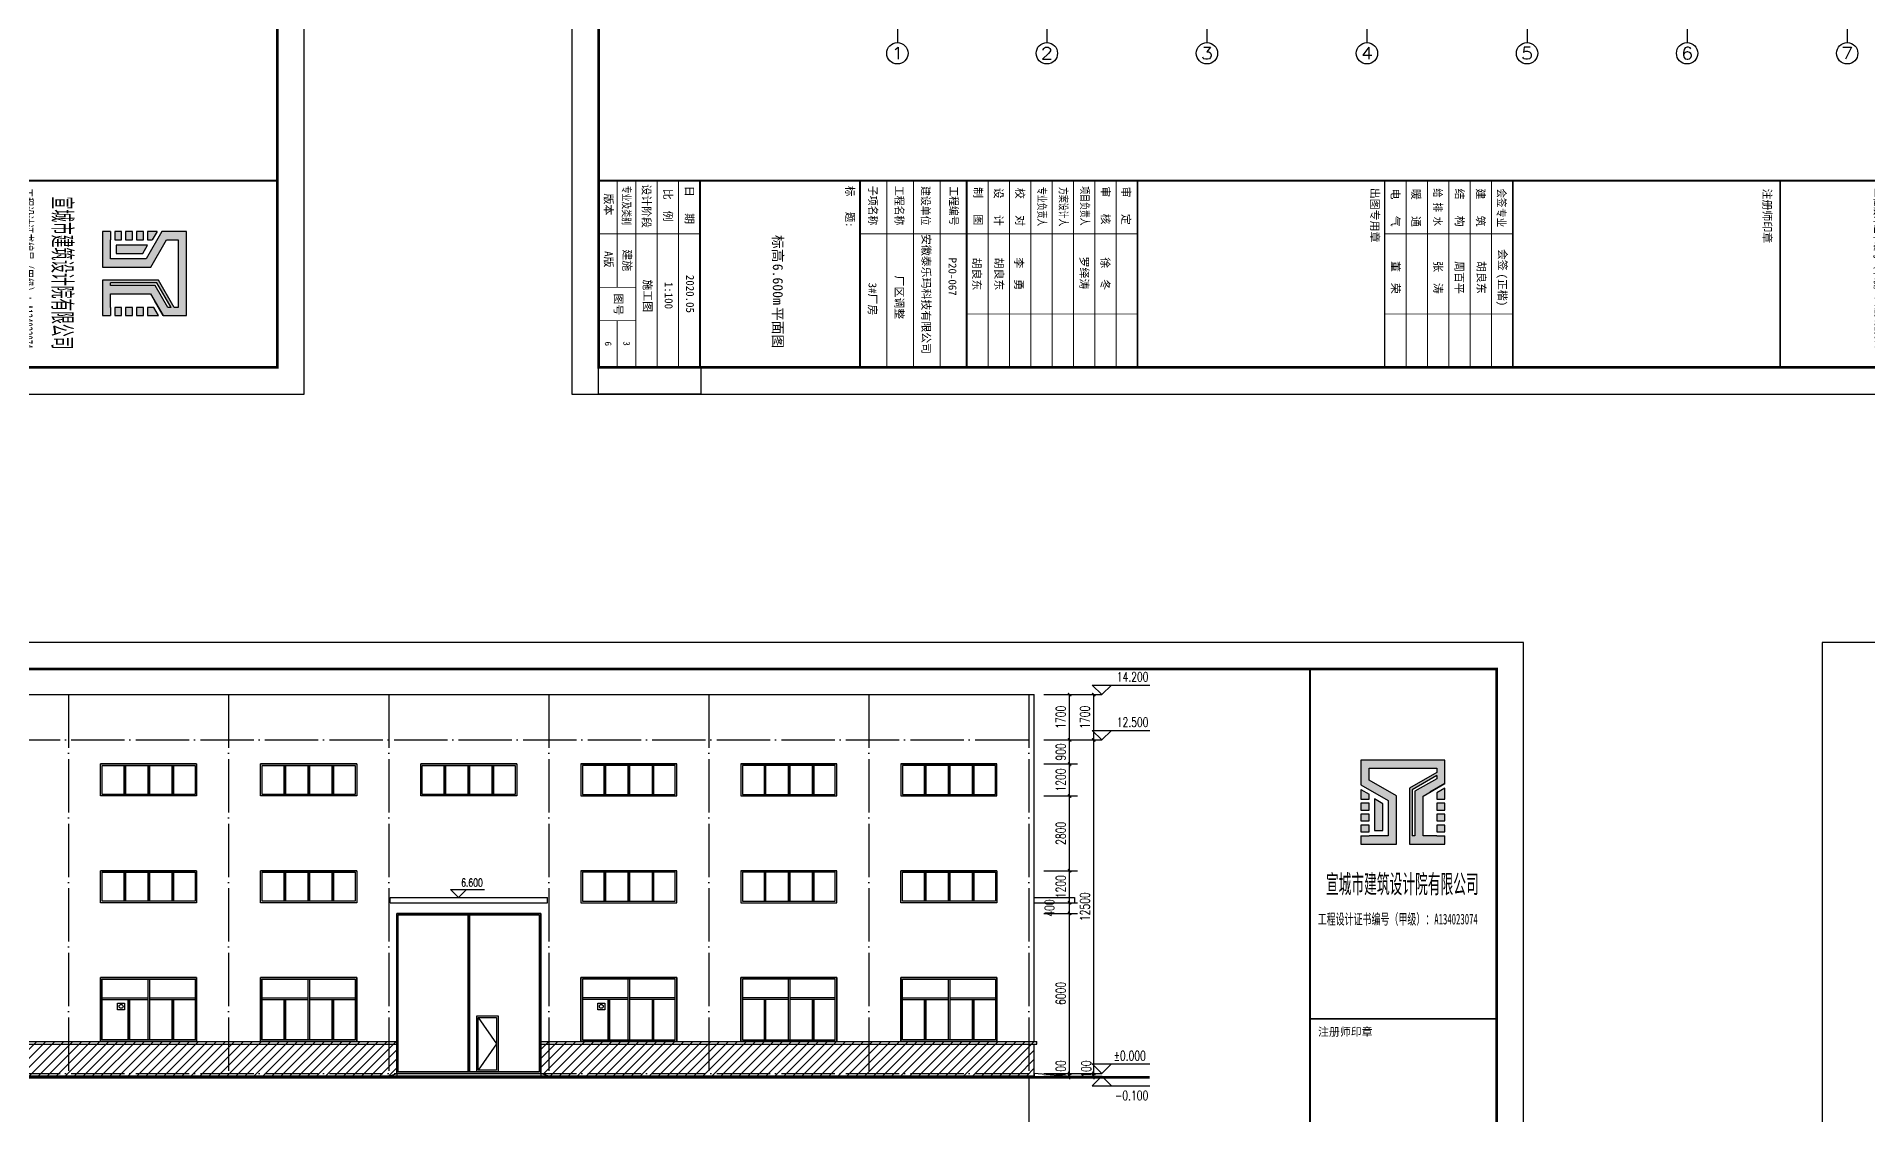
# Model space of a CAD drawing. Extents: x 683431 to 951238, y -788560 to -543702.
# Drawn here: x 732902 to 801525, y -746851 to -706453 of the extents above; entities that cross this region are included whole.
import ezdxf
from ezdxf.enums import TextEntityAlignment as Align

# ---------------------------------------------------------------- set-up
doc = ezdxf.new("R2010")
doc.units = 0
doc.header["$LTSCALE"] = 1000
doc.header["$MEASUREMENT"] = 0
doc.linetypes.add('DOTE', pattern=[2.42, 2, -0.2, 0.02, -0.2])
for name, color, linetype in [('AXIS', 3, 'Continuous'), ('AXIS_TEXT', 7, 'Continuous'), ('BZ_标准图框', 7, 'Continuous'), ('DIM_ELEV', 3, 'Continuous'), ('DOTE', 1, 'Continuous'), ('PUB_DIM', 3, 'Continuous'), ('PUB_TEXT', 3, 'Continuous'), ('PUB_TITLE', 4, 'Continuous'), ('RAIL', 163, 'Continuous'), ('TK(图框线)', 45, 'Continuous')]:
    doc.layers.add(name, color=color, linetype=linetype)
doc.layers.add('VHSoft_barcode', color=7, linetype='Continuous', plot=False)
doc.styles.add('-宋体', font='', dxfattribs={"width": 0.8})
doc.styles.add('_TCH_AXIS', font='COMPLEX', dxfattribs={"bigfont": 'GBCBIG'})
doc.styles.add('_TCH_DIM', font='SIMPLEX', dxfattribs={"bigfont": 'GBCBIG'})
doc.styles.add('_TCH_DIM_T3', font='SIMPLEX', dxfattribs={"width": 0.705882, "bigfont": 'GBCBIG'})
doc.styles.add('COMPLEX', font='COMPLEX')
doc.styles.add('HT', font='')
doc.styles.add('宋体', font='')
doc.styles.get('-宋体').set_extended_font_data('SimSun')
doc.styles.get('HT').set_extended_font_data('SimHei')
doc.styles.get('宋体').set_extended_font_data('SimSun')
doc.dimstyles.new('_TCH_ARCH&&120', dxfattribs={"dimtxt": 357, "dimasz": 120, "dimexe": 300, "dimexo": 360, "dimgap": 151.5, "dimtad": 1, "dimdec": 0, "dimzin": 0, "dimdsep": 46, "dimtxsty": '_TCH_DIM_T3', "dimblk": 'ARCHTICK', "dimcen": 0.09, "dimazin": 2, "dimtfac": 1, "dimtdec": 0, "dimtix": 1, "dimtmove": 2, "dimatfit": 3, "dimfxl": 0, "dimtolj": 1, "dimtzin": 0, "dimarcsym": 0})
pattern_1 = [(45, (0, 0), (-168.3798, 168.3798), [])]

# ---------------------------------------------------------------- blocks, each defined once
blk = doc.blocks.new('ht34rwe4')
h = blk.add_hatch(color=1)
h.paths.add_polyline_path([(738520, -622688), (738520, -619537), (737594, -619537), (737003, -620561), (735676, -620561), (735676, -619844), (735676, -619537), (735369, -619537), (735369, -620868), (737180, -620868), (737771, -619844), (738213, -619844), (738213, -622381), (738059, -622381), (737468, -621357), (735369, -621357), (735369, -622688), (735676, -622688), (735676, -622381), (735676, -621869), (737172, -621869), (737645, -622688)])
h.paths.add_polyline_path([(737822, -622381), (737349, -621562), (735676, -621562), (735676, -621459), (737409, -621459), (737941, -622381)], flags=16)
h = blk.add_hatch(color=1)
h.paths.add_polyline_path([(737468, -622688), (737290, -622381), (737058, -622381), (737058, -622688)])
h.paths.add_polyline_path([(736905, -622381), (736649, -622381), (736649, -622688), (736905, -622688)])
h.paths.add_polyline_path([(736495, -622381), (736239, -622381), (736239, -622688), (736495, -622688)])
h.paths.add_polyline_path([(735829, -622688), (736085, -622688), (736085, -622381), (735829, -622381)])
h.paths.add_polyline_path([(736884, -620356), (737062, -620049), (735881, -620049), (735881, -620356)])
h.paths.add_polyline_path([(737417, -619537), (737058, -619537), (737058, -619844), (737239, -619844)])
h.paths.add_polyline_path([(736905, -619537), (736649, -619537), (736649, -619844), (736905, -619844)])
h.paths.add_polyline_path([(736239, -619844), (736495, -619844), (736495, -619537), (736239, -619537)])
h.paths.add_polyline_path([(736085, -619844), (736085, -619537), (735829, -619537), (735829, -619844)])
for points in [[(735676, -619537), (735369, -619537), (735369, -620868), (737180, -620868), (737771, -619844), (738213, -619844), (738213, -622381), (738059, -622381), (737468, -621357), (735369, -621357), (735369, -622688), (735676, -622688)], [(735676, -619537), (735676, -619844)], [(735676, -621869), (737172, -621869), (737645, -622688), (738520, -622688), (738520, -619537), (737594, -619537), (737003, -620561), (735676, -620561), (735676, -619844)], [(737417, -619537), (737058, -619537), (737058, -619844), (737239, -619844)], [(737417, -619537), (737239, -619844)], [(737941, -622381), (737409, -621459), (735676, -621459)], [(735676, -621562), (735676, -621459)], [(737822, -622381), (737349, -621562), (735676, -621562)], [(735676, -622381), (735676, -621869)], [(735676, -622381), (735676, -622688)], [(737290, -622381), (737058, -622381), (737058, -622688), (737468, -622688)], [(737468, -622688), (737290, -622381)], [(737645, -622688), (737316, -622118)], [(737941, -622381), (737822, -622381)]]:
    blk.add_lwpolyline(points)
for points in [[(736085, -619537), (735829, -619537), (735829, -619844), (736085, -619844)], [(736495, -619537), (736239, -619537), (736239, -619844), (736495, -619844)], [(736905, -619537), (736649, -619537), (736649, -619844), (736905, -619844)], [(736884, -620356), (737062, -620049), (735881, -620049), (735881, -620356)], [(736085, -622381), (735829, -622381), (735829, -622688), (736085, -622688)], [(736495, -622381), (736239, -622381), (736239, -622688), (736495, -622688)], [(736905, -622381), (736649, -622381), (736649, -622688), (736905, -622688)]]:
    blk.add_lwpolyline(points, close=True)
at = {"layer": 'BZ_标准图框'}
for points, const_width in [([(684531, -617629), (741931, -617629)], 70), ([(688331, -617629), (688331, -624629)], 70), ([(694331, -617629), (694331, -624629)], 70), ([(698331, -617629), (698331, -624629)], 70), ([(704731, -617629), (704731, -624629)], 70), ([(714001, -624629), (714001, -617629)], 50), ([(718801, -617629), (718801, -624629)], 70), ([(685231, -617629), (685231, -621629)], 35), ([(685931, -617629), (685931, -624629)], 35), ([(685931, -617629), (685931, -624629)], 35), ([(686731, -617629), (686731, -624629)], 35), ([(687531, -617629), (687531, -624629)], 35), ([(695331, -617629), (695331, -624629)], 35), ([(696331, -617629), (696331, -624629)], 35), ([(697331, -617629), (697331, -624629)], 35), ([(699131, -617629), (699131, -624629)], 35), ([(699131, -617629), (699131, -624629)], 35), ([(699931, -617629), (699931, -624629)], 35), ([(700731, -617629), (700731, -624629)], 35), ([(701531, -617629), (701531, -624629)], 35), ([(702331, -617629), (702331, -624629)], 35), ([(703131, -617629), (703131, -624629)], 35), ([(703931, -617629), (703931, -624629)], 35), ([(714801, -624629), (714801, -617629)], 35), ([(715601, -624629), (715601, -617629)], 35), ([(716401, -624629), (716401, -617629)], 35), ([(717201, -624629), (717201, -617629)], 35), ([(718001, -624629), (718001, -617629)], 35), ([(728819, -617661), (728819, -624661)], 70), ([(684531, -619629), (685931, -619629)], 35), ([(685931, -619629), (688331, -619629)], 35), ([(694331, -619629), (704731, -619629)], 35), ([(718801, -619629), (714001, -619629)], 35), ([(684531, -621629), (685931, -621629)], 35), ([(684531, -622879), (685931, -622879)], 35), ([(685231, -622879), (685231, -624629)], 35), ([(698330, -622629), (704731, -622629)], 35), ([(718801, -622629), (714001, -622629)], 35)]:
    blk.add_lwpolyline(points, dxfattribs=dict(at, const_width=const_width))
at = {"layer": 'VHSoft_barcode'}
blk.add_lwpolyline([(684531, -624629), (688364, -624629), (688364, -625629), (684531, -625629)], close=True, dxfattribs=at)
at = {"layer": 'BZ_标准图框', "style": 'HT'}
for s, p in [('版本 ', (684754, -618112)), ('设计阶段', (686175, -617770)), ('比  例', (686977, -617938)), ('日   期', (687787, -617826)), ('制   图', (698605, -617874)), ('设   计', (699374, -617897)), ('校   对', (700176, -617903)), ('审   核', (703384, -617844)), ('审   定', (704150, -617857)), ('出图专用章', (713476, -617900)), ('电   气', (714246, -617926)), ('暖   通', (715020, -617936)), ('结   构', (716654, -617927)), ('建   筑', (717439, -617923)), ('注册师印章', (728185, -617930)), ('会签', (718267, -620191)), ('(正楷)', (718258, -621112)), ('图号', (685126, -621860))]:
    blk.add_text(s, height=300, rotation=270, dxfattribs=at).set_placement(p)
for s, height, width, p in [('专业及类别', 300, 0.7, (685428, -617822)), ('标   题:', 300, 0.95, (693803, -617831)), ('子项名称', 300, 0.9, (694662, -617830)), ('工程名称', 300, 0.9, (695653, -617830)), ('建设单位', 300, 0.9, (696639, -617837)), ('工程编号', 300, 0.9, (697693, -617844)), ('专业负责人', 300, 0.7, (700999, -617871)), ('方案设计人', 300, 0.7, (701806, -617872)), ('项目负责人', 300, 0.7, (702608, -617845)), ('给 排 水', 300, 0.85, (715836, -617918)), ('会签', 300, 0.85, (718227, -617923)), ('工程设计证书编号（甲级）：A134023074', 400, 0.6, (732360, -617920)), ('专业', 300, 0.85, (718218, -618665))]:
    blk.add_text(s, height=height, rotation=270, dxfattribs=dict(at, width=width)).set_placement(p)
at = {"layer": 'BZ_标准图框', "style": 'HT', "width": 0.5}
blk.add_text('宣城市建筑设计院有限公司', height=700, rotation=270, dxfattribs=at).set_placement((733527, -621091), align=Align.CENTER)
at = {"layer": 'TK(图框线)'}
for s, style, p in [('安徽泰乐玛科技有限公司', 'HT', (696658, -619629)), ('A版', 'HT', (684754, -620273)), ('建施', 'HT', (685454, -620207)), ('P20-067', '宋体', (697648, -620516)), ('胡良东', 'HT', (698555, -620516)), ('胡良东', 'HT', (699391, -620516)), ('李  勇', 'HT', (700131, -620509)), ('罗绎涛', 'HT', (702584, -620476)), ('徐  冬', 'HT', (703371, -620505)), ('董  荣', 'HT', (714252, -620646)), ('张  涛', 'HT', (715847, -620646)), ('周百平', 'HT', (716644, -620646)), ('胡良东', 'HT', (717469, -620646)), ('施工图', 'HT', (686218, -621333)), ('1:100', 'HT', (687011, -621425)), ('2020.05', 'HT', (687811, -621163)), ('厂区调整', 'HT', (695651, -621189))]:
    blk.add_text(s, height=300, rotation=270, dxfattribs=dict(at, style=style)).set_placement(p)
blk = doc.blocks.new('_ArchTick')
at = {"color": 0, "linetype": 'ByBlock', "const_width": 0.4}
blk.add_lwpolyline([(-0.5, -0.5), (0.5, 0.5)], dxfattribs=at)
blk = doc.blocks.new('*D81')
at = {"layer": 'Defpoints', "color": 0}
for p in [(770299, -745317), (770299, -745417), (772526, -745317)]:
    blk.add_point(p, dxfattribs=at)
at = {"layer": 'PUB_DIM', "color": 0, "lineweight": -2}
for p, q in [((772526, -745317), (772526, -745197)), ((770659, -745317), (772826, -745317)), ((770659, -745417), (772826, -745417)), ((772526, -745417), (772526, -745317)), ((772526, -745417), (772526, -745537))]:
    blk.add_line(p, q, dxfattribs=at)
at = {"layer": 'PUB_DIM', "color": 0, "lineweight": -2, "xscale": 120, "yscale": 120, "zscale": 120}
for p, rotation in [((772526, -745317), 270), ((772526, -745417), 90)]:
    blk.add_blockref('_ArchTick', p, dxfattribs=dict(at, rotation=rotation))
at = {"layer": 'PUB_DIM', "color": 0, "insert": (772247, -745154), "char_height": 357, "attachment_point": 5, "rotation": 90, "style": '_TCH_DIM_T3'}
blk.add_mtext('\\A1;100', dxfattribs=at)
blk = doc.blocks.new('*D82')
at = {"layer": 'Defpoints', "color": 0}
for p in [(770299, -732817), (772526, -732817), (770299, -745317)]:
    blk.add_point(p, dxfattribs=at)
at = {"layer": 'PUB_DIM', "color": 0, "lineweight": -2}
for p, q in [((770659, -732817), (772826, -732817)), ((772526, -745317), (772526, -732817)), ((770659, -745317), (772826, -745317))]:
    blk.add_line(p, q, dxfattribs=at)
at = {"layer": 'PUB_DIM', "color": 0, "lineweight": -2, "xscale": 120, "yscale": 120, "zscale": 120}
for p, rotation in [((772526, -732817), 90), ((772526, -745317), 270)]:
    blk.add_blockref('_ArchTick', p, dxfattribs=dict(at, rotation=rotation))
at = {"layer": 'PUB_DIM', "color": 0, "insert": (772196, -739067), "char_height": 357, "attachment_point": 5, "rotation": 90, "style": '_TCH_DIM_T3'}
blk.add_mtext('\\A1;12500', dxfattribs=at)
blk = doc.blocks.new('*D83')
at = {"layer": 'Defpoints', "color": 0}
for p in [(770299, -731117), (772526, -731117), (770299, -732817)]:
    blk.add_point(p, dxfattribs=at)
at = {"layer": 'PUB_DIM', "color": 0, "lineweight": -2}
for p, q in [((770659, -731117), (772826, -731117)), ((772526, -732817), (772526, -731117)), ((770659, -732817), (772826, -732817))]:
    blk.add_line(p, q, dxfattribs=at)
at = {"layer": 'PUB_DIM', "color": 0, "lineweight": -2, "xscale": 120, "yscale": 120, "zscale": 120}
for p, rotation in [((772526, -731117), 90), ((772526, -732817), 270)]:
    blk.add_blockref('_ArchTick', p, dxfattribs=dict(at, rotation=rotation))
at = {"layer": 'PUB_DIM', "color": 0, "insert": (772196, -731967), "char_height": 357, "attachment_point": 5, "rotation": 90, "style": '_TCH_DIM_T3'}
blk.add_mtext('\\A1;1700', dxfattribs=at)
blk = doc.blocks.new('*D84')
at = {"layer": 'Defpoints', "color": 0}
for p in [(770299, -745317), (770299, -745417), (771620, -745317)]:
    blk.add_point(p, dxfattribs=at)
at = {"layer": 'PUB_DIM', "color": 0, "lineweight": -2}
for p, q in [((771620, -745317), (771620, -745197)), ((770659, -745317), (771920, -745317)), ((770659, -745417), (771920, -745417)), ((771620, -745417), (771620, -745317)), ((771620, -745417), (771620, -745537))]:
    blk.add_line(p, q, dxfattribs=at)
at = {"layer": 'PUB_DIM', "color": 0, "lineweight": -2, "xscale": 120, "yscale": 120, "zscale": 120}
for p, rotation in [((771620, -745317), 270), ((771620, -745417), 90)]:
    blk.add_blockref('_ArchTick', p, dxfattribs=dict(at, rotation=rotation))
at = {"layer": 'PUB_DIM', "color": 0, "insert": (771290, -745146), "char_height": 357, "attachment_point": 5, "rotation": 90, "style": '_TCH_DIM_T3'}
blk.add_mtext('\\A1;100', dxfattribs=at)
blk = doc.blocks.new('*D85')
at = {"layer": 'Defpoints', "color": 0}
for p in [(770299, -739317), (771620, -739317), (770299, -745317)]:
    blk.add_point(p, dxfattribs=at)
at = {"layer": 'PUB_DIM', "color": 0, "lineweight": -2}
for p, q in [((770659, -739317), (771920, -739317)), ((771620, -745317), (771620, -739317)), ((770659, -745317), (771920, -745317))]:
    blk.add_line(p, q, dxfattribs=at)
at = {"layer": 'PUB_DIM', "color": 0, "lineweight": -2, "xscale": 120, "yscale": 120, "zscale": 120}
for p, rotation in [((771620, -739317), 90), ((771620, -745317), 270)]:
    blk.add_blockref('_ArchTick', p, dxfattribs=dict(at, rotation=rotation))
at = {"layer": 'PUB_DIM', "color": 0, "insert": (771290, -742317), "char_height": 357, "attachment_point": 5, "rotation": 90, "style": '_TCH_DIM_T3'}
blk.add_mtext('\\A1;6000', dxfattribs=at)
blk = doc.blocks.new('*D86')
at = {"layer": 'Defpoints', "color": 0}
for p in [(770299, -738917), (771620, -738917), (770299, -739317)]:
    blk.add_point(p, dxfattribs=at)
at = {"layer": 'PUB_DIM', "color": 0, "lineweight": -2}
for p, q in [((770659, -738917), (771920, -738917)), ((771620, -739317), (771620, -738917)), ((770659, -739317), (771920, -739317))]:
    blk.add_line(p, q, dxfattribs=at)
at = {"layer": 'PUB_DIM', "color": 0, "lineweight": -2, "xscale": 120, "yscale": 120, "zscale": 120}
for p, rotation in [((771620, -738917), 90), ((771620, -739317), 270)]:
    blk.add_blockref('_ArchTick', p, dxfattribs=dict(at, rotation=rotation))
at = {"layer": 'PUB_DIM', "color": 0, "insert": (770870, -739117), "char_height": 357, "attachment_point": 5, "rotation": 90, "style": '_TCH_DIM_T3'}
blk.add_mtext('\\A1;400', dxfattribs=at)
blk = doc.blocks.new('*D87')
at = {"layer": 'Defpoints', "color": 0}
for p in [(770299, -737717), (771620, -737717), (770299, -738917)]:
    blk.add_point(p, dxfattribs=at)
at = {"layer": 'PUB_DIM', "color": 0, "lineweight": -2}
for p, q in [((770659, -737717), (771920, -737717)), ((771620, -738917), (771620, -737717)), ((770659, -738917), (771920, -738917))]:
    blk.add_line(p, q, dxfattribs=at)
at = {"layer": 'PUB_DIM', "color": 0, "lineweight": -2, "xscale": 120, "yscale": 120, "zscale": 120}
for p, rotation in [((771620, -737717), 90), ((771620, -738917), 270)]:
    blk.add_blockref('_ArchTick', p, dxfattribs=dict(at, rotation=rotation))
at = {"layer": 'PUB_DIM', "color": 0, "insert": (771290, -738317), "char_height": 357, "attachment_point": 5, "rotation": 90, "style": '_TCH_DIM_T3'}
blk.add_mtext('\\A1;1200', dxfattribs=at)
blk = doc.blocks.new('*D88')
at = {"layer": 'Defpoints', "color": 0}
for p in [(770299, -734917), (771620, -734917), (770299, -737717)]:
    blk.add_point(p, dxfattribs=at)
at = {"layer": 'PUB_DIM', "color": 0, "lineweight": -2}
for p, q in [((770659, -734917), (771920, -734917)), ((771620, -737717), (771620, -734917)), ((770659, -737717), (771920, -737717))]:
    blk.add_line(p, q, dxfattribs=at)
at = {"layer": 'PUB_DIM', "color": 0, "lineweight": -2, "xscale": 120, "yscale": 120, "zscale": 120}
for p, rotation in [((771620, -734917), 90), ((771620, -737717), 270)]:
    blk.add_blockref('_ArchTick', p, dxfattribs=dict(at, rotation=rotation))
at = {"layer": 'PUB_DIM', "color": 0, "insert": (771290, -736317), "char_height": 357, "attachment_point": 5, "rotation": 90, "style": '_TCH_DIM_T3'}
blk.add_mtext('\\A1;2800', dxfattribs=at)
blk = doc.blocks.new('*D89')
at = {"layer": 'Defpoints', "color": 0}
for p in [(770299, -733717), (771620, -733717), (770299, -734917)]:
    blk.add_point(p, dxfattribs=at)
at = {"layer": 'PUB_DIM', "color": 0, "lineweight": -2}
for p, q in [((770659, -733717), (771920, -733717)), ((771620, -734917), (771620, -733717)), ((770659, -734917), (771920, -734917))]:
    blk.add_line(p, q, dxfattribs=at)
at = {"layer": 'PUB_DIM', "color": 0, "lineweight": -2, "xscale": 120, "yscale": 120, "zscale": 120}
for p, rotation in [((771620, -733717), 90), ((771620, -734917), 270)]:
    blk.add_blockref('_ArchTick', p, dxfattribs=dict(at, rotation=rotation))
at = {"layer": 'PUB_DIM', "color": 0, "insert": (771290, -734317), "char_height": 357, "attachment_point": 5, "rotation": 90, "style": '_TCH_DIM_T3'}
blk.add_mtext('\\A1;1200', dxfattribs=at)
blk = doc.blocks.new('*D90')
at = {"layer": 'Defpoints', "color": 0}
for p in [(770299, -732817), (771620, -732817), (770299, -733717)]:
    blk.add_point(p, dxfattribs=at)
at = {"layer": 'PUB_DIM', "color": 0, "lineweight": -2}
for p, q in [((770659, -732817), (771920, -732817)), ((771620, -732817), (771620, -732697)), ((771620, -733717), (771620, -732817)), ((770659, -733717), (771920, -733717)), ((771620, -733717), (771620, -733837))]:
    blk.add_line(p, q, dxfattribs=at)
at = {"layer": 'PUB_DIM', "color": 0, "lineweight": -2, "xscale": 120, "yscale": 120, "zscale": 120}
for p, rotation in [((771620, -732817), 270), ((771620, -733717), 90)]:
    blk.add_blockref('_ArchTick', p, dxfattribs=dict(at, rotation=rotation))
at = {"layer": 'PUB_DIM', "color": 0, "insert": (771290, -733267), "char_height": 357, "attachment_point": 5, "rotation": 90, "style": '_TCH_DIM_T3'}
blk.add_mtext('\\A1;900', dxfattribs=at)
blk = doc.blocks.new('*D91')
at = {"layer": 'Defpoints', "color": 0}
for p in [(770299, -731117), (771620, -731117), (770299, -732817)]:
    blk.add_point(p, dxfattribs=at)
at = {"layer": 'PUB_DIM', "color": 0, "lineweight": -2}
for p, q in [((770659, -731117), (771920, -731117)), ((771620, -732817), (771620, -731117)), ((770659, -732817), (771920, -732817))]:
    blk.add_line(p, q, dxfattribs=at)
at = {"layer": 'PUB_DIM', "color": 0, "lineweight": -2, "xscale": 120, "yscale": 120, "zscale": 120}
for p, rotation in [((771620, -731117), 90), ((771620, -732817), 270)]:
    blk.add_blockref('_ArchTick', p, dxfattribs=dict(at, rotation=rotation))
at = {"layer": 'PUB_DIM', "color": 0, "insert": (771290, -731967), "char_height": 357, "attachment_point": 5, "rotation": 90, "style": '_TCH_DIM_T3'}
blk.add_mtext('\\A1;1700', dxfattribs=at)
blk = doc.blocks.new('_AXISO')
blk.add_circle((0, 0), 0.5)
at = {"layer": 'AXIS_TEXT', "style": 'COMPLEX', "width": 1.041667}
blk.add_attdef('A', text='', height=0.56, dxfattribs=at).set_placement((-0.25, -0.28), (0.25, -0.28), align=Align.FIT)

msp = doc.modelspace()

# ---------------------------------------------------------------- hatches: boundary and pattern name
at = {"ltscale": 0.5}
h = msp.add_hatch(dxfattribs=at)
h.set_pattern_fill('ANSI31', color=256, scale=150)
h.set_pattern_definition(pattern_1)
h.paths.add_polyline_path([(746398.9, -744116.8), (721798.9, -744116.8), (721798.9, -744216.8), (746398.9, -744216.8)])
h = msp.add_hatch(dxfattribs=at)
h.set_pattern_fill('ANSI31', color=256, scale=150)
h.set_pattern_definition(pattern_1)
h.paths.add_polyline_path([(746398.9, -744216.8), (721798.9, -744216.8), (721798.9, -745316.8), (722098.9, -745416.8), (746098, -745416.8), (746398.9, -745316.8)])
h = msp.add_hatch(dxfattribs=at)
h.set_pattern_fill('ANSI31', color=256, scale=150)
h.set_pattern_definition(pattern_1)
h.paths.add_polyline_path([(770398.9, -744116.8), (769648.9, -744116.8), (751798.9, -744116.8), (751798.9, -744216.8), (770098.9, -744216.8), (770298.9, -744216.8), (770398.9, -744216.8)])
h = msp.add_hatch(dxfattribs=at)
h.set_pattern_fill('ANSI31', color=256, scale=150)
h.set_pattern_definition(pattern_1)
h.paths.add_polyline_path([(770298.9, -744216.8), (769648.9, -744216.8), (751798.9, -744216.8), (751798.9, -745316.8), (752098.9, -745416.8), (770298.9, -745416.8), (770298.9, -745316.8)])

# ---------------------------------------------------------------- linework, layer by layer
for p, q in [((735933.4, -742933, 0), (735933.4, -742680.6, 0)), ((735937.4, -742676.6, 0), (736197.8, -742676.6, 0)), ((736197.8, -742937, 0), (735937.4, -742937, 0)), ((736201.8, -742680.6, 0), (736201.8, -742933, 0)), ((753933.4, -742933, 0), (753933.4, -742680.6, 0)), ((753937.4, -742676.6, 0), (754197.8, -742676.6, 0)), ((754197.8, -742937, 0), (753937.4, -742937, 0)), ((754201.8, -742680.6, 0), (754201.8, -742933, 0))]:
    msp.add_line(p, q)
for p, q in [((749398.9, -743156.8), (750198.9, -743156.8)), ((749398.9, -745256.8), (749398.9, -743156.8)), ((750198.9, -743156.8), (750198.9, -745256.8)), ((749458.9, -743216.8), (750138.9, -744206.8)), ((750138.9, -744206.8), (749458.9, -745196.8))]:
    msp.add_line(p, q, dxfattribs=at)
for points in [[(749398.9, -743156.8), (750198.9, -743156.8), (750198.9, -745256.8), (749398.9, -745256.8)], [(749458.9, -743216.8), (750138.9, -743216.8), (750138.9, -745196.8), (749458.9, -745196.8)]]:
    msp.add_lwpolyline(points, close=True, dxfattribs=at)
for centre in [(736068.3, -742804, 0), (754068.3, -742804, 0)]:
    msp.add_circle(centre, 72)
for centre, start, end in [((735937.4, -742680.6, 0), 90, 180), ((735937.4, -742933, 0), 180, 270), ((736197.8, -742680.6, 0), 0, 90), ((736197.8, -742933, 0), 270, 0), ((753937.4, -742680.6, 0), 90, 180), ((753937.4, -742933, 0), 180, 270), ((754197.8, -742680.6, 0), 0, 90), ((754197.8, -742933, 0), 270, 0)]:
    msp.add_arc(centre, 4, start, end)
at = {"layer": 'AXIS'}
for p, q in [((765168.7, -702678.1), (765168.7, -706678.1)), ((770768.7, -702678.1), (770768.7, -706678.1)), ((776768.7, -702678.1), (776768.7, -706678.1)), ((782768.7, -702678.1), (782768.7, -706678.1)), ((788768.7, -702678.1), (788768.7, -706678.1)), ((794768.7, -702678.1), (794768.7, -706678.1)), ((800768.7, -702678.1), (800768.7, -706678.1)), ((770098.9, -745466.8), (770098.9, -747966.8))]:
    msp.add_line(p, q, dxfattribs=at)
at = {"layer": 'DIM_ELEV'}
for p, q in [((772826.1, -731116.8), (772466.1, -730756.8)), ((772466.1, -730756.8), (774626.1, -730756.8)), ((772826.1, -731116.8), (773186.1, -730756.8)), ((772826.1, -732816.8), (772466.1, -732456.8)), ((772466.1, -732456.8), (774626.1, -732456.8)), ((772826.1, -732816.8), (773186.1, -732456.8)), ((748719.6, -738717.1), (748419.6, -738417.1)), ((748419.6, -738417.1), (749685.6, -738417.1)), ((748719.6, -738717.1), (749019.6, -738417.1)), ((772826.1, -745316.8), (772466.1, -744956.8)), ((772466.1, -744956.8), (774626.1, -744956.8)), ((772826.1, -745316.8), (773186.1, -744956.8)), ((772826.1, -745416.8), (772466.1, -745776.8)), ((772466.1, -745776.8), (774626.1, -745776.8)), ((772826.1, -745416.8), (773186.1, -745776.8))]:
    msp.add_line(p, q, dxfattribs=at)
at = {"layer": 'DOTE', "linetype": 'DOTE'}
for p, q in [((734098.9, -731116.8), (734098.9, -745466.8)), ((740098.9, -731116.8), (740098.9, -745466.8)), ((746098.9, -731116.8), (746098.9, -745466.8)), ((752098.9, -731116.8), (752098.9, -745466.8)), ((758098.9, -731116.8), (758098.9, -745466.8)), ((764098.9, -731116.8), (764098.9, -745466.8)), ((770098.9, -731116.8), (770098.9, -745466.8)), ((697898.9, -732816.8), (770298.9, -732816.8)), ((697898.9, -745316.8), (770298.9, -745316.8))]:
    msp.add_line(p, q, dxfattribs=at)
at = {"layer": 'PUB_TITLE'}
for points in [[(683530.8, -719849.5), (742930.8, -719849.5), (742930.8, -614749.5), (683530.8, -614749.5)], [(752966.6, -719849.5), (812366.6, -719849.5), (812366.6, -614749.5), (752966.6, -614749.5)], [(788630.8, -788560.5), (788630.8, -729160.5), (683530.8, -729160.5), (683530.8, -788560.5)], [(799830.9, -788560.5), (883930.9, -788560.5), (883930.9, -729160.5), (799830.9, -729160.5)]]:
    msp.add_lwpolyline(points, close=True, dxfattribs=at)
at = {"layer": 'PUB_TITLE', "const_width": 100}
for points in [[(684530.8, -718849.5), (741930.8, -718849.5), (741930.8, -617249.5), (684530.8, -617249.5)], [(753966.6, -718849.5), (811366.6, -718849.5), (811366.6, -617249.5), (753966.6, -617249.5)], [(787630.8, -787560.5), (787630.8, -730160.5), (686030.8, -730160.5), (686030.8, -787560.5)]]:
    msp.add_lwpolyline(points, close=True, dxfattribs=at)
at = {"layer": 'RAIL', "ltscale": 0.5}
for p, q in [((697898.9, -731116.8), (770298.9, -731116.8)), ((770298.9, -732816.8), (770298.9, -731116.8)), ((770298.9, -744116.8), (770298.9, -731116.8)), ((770298.9, -744116.8), (770298.9, -731116.8)), ((770298.9, -732816.8), (770298.9, -731116.8)), ((738898.9, -733716.8), (735298.9, -733716.8)), ((738898.9, -733716.8), (735298.9, -733716.8)), ((736168.9, -733776.8), (736168.9, -734856.8)), ((736198.9, -733776.8), (736198.9, -734856.8)), ((736228.9, -733776.8), (736228.9, -734856.8)), ((737068.9, -733776.8), (737068.9, -734856.8)), ((737098.9, -733776.8), (737098.9, -734856.8)), ((737128.9, -733776.8), (737128.9, -734856.8)), ((737968.9, -733776.8), (737968.9, -734856.8)), ((737998.9, -733776.8), (737998.9, -734856.8)), ((738028.9, -733776.8), (738028.9, -734856.8)), ((744898.9, -733716.8), (741298.9, -733716.8)), ((744898.9, -733716.8), (741298.9, -733716.8)), ((742168.9, -733776.8), (742168.9, -734856.8)), ((742198.9, -733776.8), (742198.9, -734856.8)), ((742228.9, -733776.8), (742228.9, -734856.8)), ((743068.9, -733776.8), (743068.9, -734856.8)), ((743098.9, -733776.8), (743098.9, -734856.8)), ((743128.9, -733776.8), (743128.9, -734856.8)), ((743968.9, -733776.8), (743968.9, -734856.8)), ((743998.9, -733776.8), (743998.9, -734856.8)), ((744028.9, -733776.8), (744028.9, -734856.8)), ((750898.9, -733716.8), (747298.9, -733716.8)), ((750898.9, -733716.8), (747298.9, -733716.8)), ((748168.9, -733776.8), (748168.9, -734856.8)), ((748198.9, -733776.8), (748198.9, -734856.8)), ((748228.9, -733776.8), (748228.9, -734856.8)), ((749068.9, -733776.8), (749068.9, -734856.8)), ((749098.9, -733776.8), (749098.9, -734856.8)), ((749128.9, -733776.8), (749128.9, -734856.8)), ((749968.9, -733776.8), (749968.9, -734856.8)), ((749998.9, -733776.8), (749998.9, -734856.8)), ((750028.9, -733776.8), (750028.9, -734856.8)), ((753298.9, -733716.8), (756898.9, -733716.8)), ((753298.9, -733716.8), (756898.9, -733716.8)), ((754168.9, -733776.8), (754168.9, -734856.8)), ((754198.9, -733776.8), (754198.9, -734856.8)), ((754228.9, -733776.8), (754228.9, -734856.8)), ((755068.9, -733776.8), (755068.9, -734856.8)), ((755098.9, -733776.8), (755098.9, -734856.8)), ((755128.9, -733776.8), (755128.9, -734856.8)), ((755968.9, -733776.8), (755968.9, -734856.8)), ((755998.9, -733776.8), (755998.9, -734856.8)), ((756028.9, -733776.8), (756028.9, -734856.8)), ((759298.9, -733716.8), (762898.9, -733716.8)), ((759298.9, -733716.8), (762898.9, -733716.8)), ((760168.9, -733776.8), (760168.9, -734856.8)), ((760198.9, -733776.8), (760198.9, -734856.8)), ((760228.9, -733776.8), (760228.9, -734856.8)), ((761068.9, -733776.8), (761068.9, -734856.8)), ((761098.9, -733776.8), (761098.9, -734856.8)), ((761128.9, -733776.8), (761128.9, -734856.8)), ((761968.9, -733776.8), (761968.9, -734856.8)), ((761998.9, -733776.8), (761998.9, -734856.8)), ((762028.9, -733776.8), (762028.9, -734856.8)), ((765298.9, -733716.8), (768898.9, -733716.8)), ((766168.9, -733776.8), (766168.9, -734856.8)), ((766198.9, -733776.8), (766198.9, -734856.8)), ((766228.9, -733776.8), (766228.9, -734856.8)), ((767068.9, -733776.8), (767068.9, -734856.8)), ((767098.9, -733776.8), (767098.9, -734856.8)), ((767128.9, -733776.8), (767128.9, -734856.8)), ((767968.9, -733776.8), (767968.9, -734856.8)), ((767998.9, -733776.8), (767998.9, -734856.8)), ((768028.9, -733776.8), (768028.9, -734856.8)), ((738898.9, -734916.8), (735298.9, -734916.8)), ((738898.9, -734916.8), (735298.9, -734916.8)), ((744898.9, -734916.8), (741298.9, -734916.8)), ((744898.9, -734916.8), (741298.9, -734916.8)), ((750898.9, -734916.8), (747298.9, -734916.8)), ((750898.9, -734916.8), (747298.9, -734916.8)), ((753298.9, -734916.8), (756898.9, -734916.8)), ((753298.9, -734916.8), (756898.9, -734916.8)), ((759298.9, -734916.8), (762898.9, -734916.8)), ((759298.9, -734916.8), (762898.9, -734916.8)), ((765298.9, -734916.8), (768898.9, -734916.8)), ((765298.9, -734916.8), (768898.9, -734916.8)), ((738898.9, -737716.8), (735298.9, -737716.8)), ((736168.9, -737776.8), (736168.9, -738856.8)), ((736198.9, -737776.8), (736198.9, -738856.8)), ((736228.9, -737776.8), (736228.9, -738856.8)), ((737068.9, -737776.8), (737068.9, -738856.8)), ((737098.9, -737776.8), (737098.9, -738856.8)), ((737128.9, -737776.8), (737128.9, -738856.8)), ((737968.9, -737776.8), (737968.9, -738856.8)), ((737998.9, -737776.8), (737998.9, -738856.8)), ((738028.9, -737776.8), (738028.9, -738856.8)), ((744898.9, -737716.8), (741298.9, -737716.8)), ((742168.9, -737776.8), (742168.9, -738856.8)), ((742198.9, -737776.8), (742198.9, -738856.8)), ((742228.9, -737776.8), (742228.9, -738856.8)), ((743068.9, -737776.8), (743068.9, -738856.8)), ((743098.9, -737776.8), (743098.9, -738856.8)), ((743128.9, -737776.8), (743128.9, -738856.8)), ((743968.9, -737776.8), (743968.9, -738856.8)), ((743998.9, -737776.8), (743998.9, -738856.8)), ((744028.9, -737776.8), (744028.9, -738856.8)), ((753298.9, -737716.8), (756898.9, -737716.8)), ((754168.9, -737776.8), (754168.9, -738856.8)), ((754198.9, -737776.8), (754198.9, -738856.8)), ((754228.9, -737776.8), (754228.9, -738856.8)), ((755068.9, -737776.8), (755068.9, -738856.8)), ((755098.9, -737776.8), (755098.9, -738856.8)), ((755128.9, -737776.8), (755128.9, -738856.8)), ((755968.9, -737776.8), (755968.9, -738856.8)), ((755998.9, -737776.8), (755998.9, -738856.8)), ((756028.9, -737776.8), (756028.9, -738856.8)), ((759298.9, -737716.8), (762898.9, -737716.8)), ((760168.9, -737776.8), (760168.9, -738856.8)), ((760198.9, -737776.8), (760198.9, -738856.8)), ((760228.9, -737776.8), (760228.9, -738856.8)), ((761068.9, -737776.8), (761068.9, -738856.8)), ((761098.9, -737776.8), (761098.9, -738856.8)), ((761128.9, -737776.8), (761128.9, -738856.8)), ((761968.9, -737776.8), (761968.9, -738856.8)), ((761998.9, -737776.8), (761998.9, -738856.8)), ((762028.9, -737776.8), (762028.9, -738856.8)), ((768898.9, -737716.8), (765298.9, -737716.8)), ((766168.9, -737776.8), (766168.9, -738856.8)), ((766198.9, -737776.8), (766198.9, -738856.8)), ((766228.9, -737776.8), (766228.9, -738856.8)), ((767068.9, -737776.8), (767068.9, -738856.8)), ((767098.9, -737776.8), (767098.9, -738856.8)), ((767128.9, -737776.8), (767128.9, -738856.8)), ((767968.9, -737776.8), (767968.9, -738856.8)), ((767998.9, -737776.8), (767998.9, -738856.8)), ((768028.9, -737776.8), (768028.9, -738856.8)), ((738898.9, -738916.8), (735298.9, -738916.8)), ((744898.9, -738916.8), (741298.9, -738916.8)), ((746148.4, -738717.8), (746148.9, -738717.3)), ((746148.4, -738916.8), (746148.4, -738717.8)), ((746148.4, -738916.8), (746148.9, -738917.3)), ((746148.9, -738717.3), (752048.4, -738716.8)), ((746148.9, -738917.3), (752048.4, -738916.8)), ((752048.4, -738716.8), (752048.9, -738717.3)), ((752048.4, -738916.8), (752048.9, -738916.3)), ((752048.9, -738916.3), (752048.9, -738717.3)), ((753298.9, -738916.8), (756898.9, -738916.8)), ((759298.9, -738916.8), (762898.9, -738916.8)), ((768898.9, -738916.8), (765298.9, -738916.8)), ((770299.4, -738716.8), (770298.9, -738717.3)), ((770298.9, -738916.3), (770298.9, -738717.3)), ((770299.4, -738916.8), (770298.9, -738916.3)), ((770299.4, -738716.8), (771799.4, -738716.8)), ((770299.4, -738916.8), (771799.4, -738916.8)), ((771799.4, -738716.8), (771799.4, -738916.8)), ((746398.9, -739316.8), (746398.9, -745316.8)), ((751798.9, -739316.8), (746398.9, -739316.8)), ((749068.9, -739376.8), (749068.9, -745256.8)), ((749098.9, -739376.8), (749098.9, -745256.8)), ((749128.9, -739376.8), (749128.9, -745256.8)), ((751798.9, -745316.8), (751798.9, -739316.8)), ((738898.9, -741716.8), (735298.9, -741716.8)), ((735298.9, -741716.8), (735298.9, -744116.8)), ((737068.9, -741776.8), (737068.9, -744056.8)), ((737128.9, -741776.8), (737128.9, -744056.8)), ((738898.9, -744116.8), (738898.9, -741716.8)), ((744898.9, -741716.8), (741298.9, -741716.8)), ((741298.9, -741716.8), (741298.9, -744116.8)), ((743068.9, -741776.8), (743068.9, -744056.8)), ((743128.9, -741776.8), (743128.9, -744056.8)), ((744898.9, -744116.8), (744898.9, -741716.8)), ((753298.9, -741716.8), (756898.9, -741716.8)), ((753298.9, -744116.8), (753298.9, -741716.8)), ((755068.9, -741776.8), (755068.9, -744056.8)), ((755128.9, -741776.8), (755128.9, -744056.8)), ((756898.9, -741716.8), (756898.9, -744116.8)), ((759298.9, -741716.8), (762898.9, -741716.8)), ((759298.9, -744116.8), (759298.9, -741716.8)), ((761068.9, -741776.8), (761068.9, -744056.8)), ((761128.9, -741776.8), (761128.9, -744056.8)), ((762898.9, -741716.8), (762898.9, -744116.8)), ((768898.9, -741716.8), (765298.9, -741716.8)), ((765298.9, -741716.8), (765298.9, -744116.8)), ((767068.9, -741776.8), (767068.9, -744056.8)), ((767128.9, -741776.8), (767128.9, -744056.8)), ((768898.9, -744116.8), (768898.9, -741716.8)), ((735358.9, -742486.8), (737068.9, -742486.8)), ((737128.9, -742486.8), (738838.9, -742486.8)), ((741358.9, -742486.8), (743068.9, -742486.8)), ((743128.9, -742486.8), (744838.9, -742486.8)), ((755068.9, -742486.8), (753358.9, -742486.8)), ((756838.9, -742486.8), (755128.9, -742486.8)), ((761068.9, -742486.8), (759358.9, -742486.8)), ((762838.9, -742486.8), (761128.9, -742486.8)), ((765358.9, -742486.8), (767068.9, -742486.8)), ((767128.9, -742486.8), (768838.9, -742486.8)), ((735358.9, -742546.8), (737068.9, -742546.8)), ((736318.9, -742546.8), (736318.9, -744056.8)), ((736348.9, -742546.8), (736348.9, -744056.8)), ((736378.9, -742546.8), (736378.9, -744056.8)), ((737128.9, -742546.8), (738838.9, -742546.8)), ((737968.9, -742546.8), (737968.9, -744056.8)), ((737998.9, -742546.8), (737998.9, -744056.8)), ((738028.9, -742546.8), (738028.9, -744056.8)), ((741358.9, -742546.8), (743068.9, -742546.8)), ((742168.9, -742546.8), (742168.9, -744056.8)), ((742198.9, -742546.8), (742198.9, -744056.8)), ((742228.9, -742546.8), (742228.9, -744056.8)), ((743128.9, -742546.8), (744838.9, -742546.8)), ((743968.9, -742546.8), (743968.9, -744056.8)), ((743998.9, -742546.8), (743998.9, -744056.8)), ((744028.9, -742546.8), (744028.9, -744056.8)), ((755068.9, -742546.8), (753358.9, -742546.8)), ((754318.9, -742546.8), (754318.9, -744056.8)), ((754348.9, -742546.8), (754348.9, -744056.8)), ((754378.9, -742546.8), (754378.9, -744056.8)), ((756838.9, -742546.8), (755128.9, -742546.8)), ((755968.9, -742546.8), (755968.9, -744056.8)), ((755998.9, -742546.8), (755998.9, -744056.8)), ((756028.9, -742546.8), (756028.9, -744056.8)), ((761068.9, -742546.8), (759358.9, -742546.8)), ((760168.9, -742546.8), (760168.9, -744056.8)), ((760198.9, -742546.8), (760198.9, -744056.8)), ((760228.9, -742546.8), (760228.9, -744056.8)), ((762838.9, -742546.8), (761128.9, -742546.8)), ((761968.9, -742546.8), (761968.9, -744056.8)), ((761998.9, -742546.8), (761998.9, -744056.8)), ((762028.9, -742546.8), (762028.9, -744056.8)), ((765358.9, -742546.8), (767068.9, -742546.8)), ((766168.9, -742546.8), (766168.9, -744056.8)), ((766198.9, -742546.8), (766198.9, -744056.8)), ((766228.9, -742546.8), (766228.9, -744056.8)), ((767128.9, -742546.8), (768838.9, -742546.8)), ((767968.9, -742546.8), (767968.9, -744056.8)), ((767998.9, -742546.8), (767998.9, -744056.8)), ((768028.9, -742546.8), (768028.9, -744056.8)), ((721798.9, -744116.8), (746398.9, -744116.8)), ((721798.9, -744216.8), (746398.9, -744216.8)), ((735298.9, -744116.8), (738898.9, -744116.8)), ((741298.9, -744116.8), (744898.9, -744116.8)), ((751798.9, -744116.8), (770098.9, -744116.8)), ((751798.9, -744216.8), (770098.9, -744216.8)), ((756898.9, -744116.8), (753298.9, -744116.8)), ((762898.9, -744116.8), (759298.9, -744116.8)), ((765298.9, -744116.8), (768898.9, -744116.8)), ((769648.9, -744116.8), (770398.9, -744116.8)), ((769648.9, -744216.8), (770298.9, -744216.8)), ((770298.9, -744216.8), (770398.9, -744216.8)), ((770298.9, -745466.8), (770298.9, -744216.8)), ((770298.9, -745466.8), (770298.9, -744216.8)), ((770398.9, -744216.8), (770398.9, -744116.8)), ((694503.2, -745466.8), (772098.9, -745466.8)), ((770298.9, -745416.8), (697788.2, -745416.8)), ((746098, -745416.8), (746398.9, -745316.8)), ((746398.9, -745466.8), (746098.9, -745466.8)), ((746398.9, -745316.8), (746398.9, -745466.8)), ((746398.9, -745316.8), (751798.9, -745316.8)), ((752098.9, -745416.8), (751798.9, -745316.8)), ((751798.9, -745316.8), (751798.9, -745466.8)), ((751798.9, -745466.8), (752098.9, -745466.8)), ((770298.9, -745316.8), (770298.9, -745416.8)), ((772098.9, -745466.8), (770298.9, -745316.8)), ((770298.9, -745466.8), (772098.9, -745466.8))]:
    msp.add_line(p, q, dxfattribs=at)
for points in [[(735298.9, -733716.8), (738898.9, -733716.8), (738898.9, -734916.8), (735298.9, -734916.8)], [(735298.9, -733716.8), (738898.9, -733716.8), (738898.9, -734916.8), (735298.9, -734916.8)], [(735358.9, -733776.8), (738838.9, -733776.8), (738838.9, -734856.8), (735358.9, -734856.8)], [(741298.9, -733716.8), (744898.9, -733716.8), (744898.9, -734916.8), (741298.9, -734916.8)], [(741298.9, -733716.8), (744898.9, -733716.8), (744898.9, -734916.8), (741298.9, -734916.8)], [(741358.9, -733776.8), (744838.9, -733776.8), (744838.9, -734856.8), (741358.9, -734856.8)], [(747298.9, -733716.8), (750898.9, -733716.8), (750898.9, -734916.8), (747298.9, -734916.8)], [(747298.9, -733716.8), (750898.9, -733716.8), (750898.9, -734916.8), (747298.9, -734916.8)], [(747358.9, -733776.8), (750838.9, -733776.8), (750838.9, -734856.8), (747358.9, -734856.8)], [(756898.9, -733716.8), (753298.9, -733716.8), (753298.9, -734916.8), (756898.9, -734916.8)], [(756898.9, -733716.8), (753298.9, -733716.8), (753298.9, -734916.8), (756898.9, -734916.8)], [(756838.9, -733776.8), (753358.9, -733776.8), (753358.9, -734856.8), (756838.9, -734856.8)], [(762898.9, -733716.8), (759298.9, -733716.8), (759298.9, -734916.8), (762898.9, -734916.8)], [(762898.9, -733716.8), (759298.9, -733716.8), (759298.9, -734916.8), (762898.9, -734916.8)], [(762838.9, -733776.8), (759358.9, -733776.8), (759358.9, -734856.8), (762838.9, -734856.8)], [(768898.9, -733716.8), (765298.9, -733716.8), (765298.9, -734916.8), (768898.9, -734916.8)], [(768898.9, -733716.8), (765298.9, -733716.8), (765298.9, -734916.8), (768898.9, -734916.8)], [(768838.9, -733776.8), (765358.9, -733776.8), (765358.9, -734856.8), (768838.9, -734856.8)], [(735298.9, -737716.8), (738898.9, -737716.8), (738898.9, -738916.8), (735298.9, -738916.8)], [(735358.9, -737776.8), (738838.9, -737776.8), (738838.9, -738856.8), (735358.9, -738856.8)], [(741298.9, -737716.8), (744898.9, -737716.8), (744898.9, -738916.8), (741298.9, -738916.8)], [(741358.9, -737776.8), (744838.9, -737776.8), (744838.9, -738856.8), (741358.9, -738856.8)], [(756898.9, -737716.8), (753298.9, -737716.8), (753298.9, -738916.8), (756898.9, -738916.8)], [(756838.9, -737776.8), (753358.9, -737776.8), (753358.9, -738856.8), (756838.9, -738856.8)], [(762898.9, -737716.8), (759298.9, -737716.8), (759298.9, -738916.8), (762898.9, -738916.8)], [(762838.9, -737776.8), (759358.9, -737776.8), (759358.9, -738856.8), (762838.9, -738856.8)], [(765298.9, -737716.8), (768898.9, -737716.8), (768898.9, -738916.8), (765298.9, -738916.8)], [(765358.9, -737776.8), (768838.9, -737776.8), (768838.9, -738856.8), (765358.9, -738856.8)], [(746398.9, -739316.8), (751798.9, -739316.8), (751798.9, -745316.8), (746398.9, -745316.8)], [(746458.9, -739376.8), (751738.9, -739376.8), (751738.9, -745256.8), (746458.9, -745256.8)], [(735298.9, -741716.8), (738898.9, -741716.8), (738898.9, -744116.8), (735298.9, -744116.8)], [(735358.9, -741776.8), (738838.9, -741776.8), (738838.9, -744056.8), (735358.9, -744056.8)], [(741298.9, -741716.8), (744898.9, -741716.8), (744898.9, -744116.8), (741298.9, -744116.8)], [(741358.9, -741776.8), (744838.9, -741776.8), (744838.9, -744056.8), (741358.9, -744056.8)], [(756898.9, -741716.8), (753298.9, -741716.8), (753298.9, -744116.8), (756898.9, -744116.8)], [(756838.9, -741776.8), (753358.9, -741776.8), (753358.9, -744056.8), (756838.9, -744056.8)], [(762898.9, -741716.8), (759298.9, -741716.8), (759298.9, -744116.8), (762898.9, -744116.8)], [(762838.9, -741776.8), (759358.9, -741776.8), (759358.9, -744056.8), (762838.9, -744056.8)], [(765298.9, -741716.8), (768898.9, -741716.8), (768898.9, -744116.8), (765298.9, -744116.8)], [(765358.9, -741776.8), (768838.9, -741776.8), (768838.9, -744056.8), (765358.9, -744056.8)]]:
    msp.add_lwpolyline(points, close=True, dxfattribs=at)
at = {"layer": 'RAIL', "ltscale": 0.5, "const_width": 100}
msp.add_lwpolyline([(693562.5, -745466.8), (774625.7, -745466.8)], dxfattribs=at)

# ---------------------------------------------------------------- block references
at = {"layer": 'AXIS'}
ref = msp.add_blockref('_AXISO', (765168.7, -707078.1), dxfattribs=dict(at, xscale=800, yscale=800, zscale=800))
ref.add_attrib('A', '1', dxfattribs={"layer": 'AXIS_TEXT', "ltscale": 0.5, "height": 452.5, "style": '_TCH_AXIS', "width": 2.333333}).set_placement((764942.4, -707304.4), (765395, -707304.4), align=Align.FIT)
ref = msp.add_blockref('_AXISO', (770768.7, -707078.1), dxfattribs=dict(at, xscale=800, yscale=800, zscale=800))
ref.add_attrib('A', '2', dxfattribs={"layer": 'AXIS_TEXT', "ltscale": 0.5, "height": 452.5, "style": '_TCH_AXIS', "width": 1.5}).set_placement((770542.4, -707304.4), (770995, -707304.4), align=Align.FIT)
ref = msp.add_blockref('_AXISO', (776768.7, -707078.1), dxfattribs=dict(at, xscale=800, yscale=800, zscale=800))
ref.add_attrib('A', '3', dxfattribs={"layer": 'AXIS_TEXT', "ltscale": 0.5, "height": 452.5, "style": '_TCH_AXIS', "width": 1.5}).set_placement((776542.4, -707304.4), (776995, -707304.4), align=Align.FIT)
ref = msp.add_blockref('_AXISO', (782768.7, -707078.1), dxfattribs=dict(at, xscale=800, yscale=800, zscale=800))
ref.add_attrib('A', '4', dxfattribs={"layer": 'AXIS_TEXT', "ltscale": 0.5, "height": 452.5, "style": '_TCH_AXIS', "width": 1.3125}).set_placement((782542.4, -707304.4), (782995, -707304.4), align=Align.FIT)
ref = msp.add_blockref('_AXISO', (788768.7, -707078.1), dxfattribs=dict(at, xscale=800, yscale=800, zscale=800))
ref.add_attrib('A', '5', dxfattribs={"layer": 'AXIS_TEXT', "ltscale": 0.5, "height": 452.5, "style": '_TCH_AXIS', "width": 1.5}).set_placement((788542.4, -707304.4), (788995, -707304.4), align=Align.FIT)
ref = msp.add_blockref('_AXISO', (794768.7, -707078.1), dxfattribs=dict(at, xscale=800, yscale=800, zscale=800))
ref.add_attrib('A', '6', dxfattribs={"layer": 'AXIS_TEXT', "ltscale": 0.5, "height": 452.5, "style": '_TCH_AXIS', "width": 1.5}).set_placement((794542.4, -707304.4), (794995, -707304.4), align=Align.FIT)
ref = msp.add_blockref('_AXISO', (800768.7, -707078.1), dxfattribs=dict(at, xscale=800, yscale=800, zscale=800))
ref.add_attrib('A', '7', dxfattribs={"layer": 'AXIS_TEXT', "ltscale": 0.5, "height": 452.5, "style": '_TCH_AXIS', "width": 1.5}).set_placement((800542.4, -707304.4), (800995, -707304.4), align=Align.FIT)
at = {"layer": 'RAIL'}
for p in [(0, -94220.8), (69435.8, -94220.8)]:
    msp.add_blockref('ht34rwe4', p, dxfattribs=at)
at = {"layer": 'RAIL', "rotation": 90}
msp.add_blockref('ht34rwe4', (163002, -1472091.2), dxfattribs=at)

# ---------------------------------------------------------------- texts
at = {"layer": 'PUB_TEXT', "style": '_TCH_DIM', "width": 0.705882}
for s, height, p in [('14.200', 357, (773390.1, -730630.8)), ('12.500', 357, (773390.1, -732330.8)), ('6.600', 297.5, (748815.6, -738312.1)), ('%%P0.000', 357, (773270.1, -744830.8)), ('-0.100', 357, (773318.1, -746322.8))]:
    msp.add_text(s, height=height, dxfattribs=at).set_placement(p)
at = {"layer": 'TK(图框线)'}
for s, height, style, p in [('标高', 377.64, '宋体', (760499.4, -713887.3)), ('6.600m', 377.64, '宋体', (760499.4, -714967.4)), ('3#厂房', 300, 'HT', (764087, -715676.7)), ('平面图', 377.64, '宋体', (760499.4, -716587.7))]:
    msp.add_text(s, height=height, rotation=270, dxfattribs=dict(at, style=style)).set_placement(p)
at = {"layer": 'TK(图框线)', "style": '-宋体'}
for s, p in [('6', (754202.7, -717966.8)), ('3', (754894.2, -717958.2))]:
    msp.add_text(s, height=250, rotation=270, dxfattribs=at).set_placement(p, align=Align.CENTER)

# ---------------------------------------------------------------- dimensions: what is measured, and where the dimension line sits
at = {"layer": 'PUB_DIM'}
for p1, p2, distance, picture, middle in [((770298.9, -732816.8), (770298.9, -731116.8), -2227.3, '*D83', (772196.1, -731966.8)), ((770298.9, -732816.8), (770298.9, -731116.8), -1321.3, '*D91', (771290.1, -731966.8)), ((770298.9, -733716.8), (770298.9, -732816.8), -1321.3, '*D90', (771290.1, -733266.8)), ((770298.9, -745316.8), (770298.9, -732816.8), -2227.3, '*D82', (772196.1, -739066.8)), ((770298.9, -734916.8), (770298.9, -733716.8), -1321.3, '*D89', (771290.1, -734316.8)), ((770298.9, -737716.8), (770298.9, -734916.8), -1321.3, '*D88', (771290.1, -736316.8)), ((770298.9, -738916.8), (770298.9, -737716.8), -1321.3, '*D87', (771290.1, -738316.8)), ((770298.9, -745316.8), (770298.9, -739316.8), -1321.3, '*D85', (771290.1, -742316.8))]:
    dim = msp.add_aligned_dim(p1=p1, p2=p2, distance=distance, dimstyle='_TCH_ARCH&&120', dxfattribs=at)
    dim.commit()
    dim.dimension.update_dxf_attribs({"geometry": picture, "text_midpoint": middle})
for base, p1, p2, picture, middle in [((771620.1, -738916.8), (770298.9, -739316.8), (770298.9, -738916.8), '*D86', (770870.1, -739116.8)), ((771620.1, -745316.8), (770298.9, -745416.8), (770298.9, -745316.8), '*D84', (771290.1, -745145.9)), ((772526.1, -745316.8), (770298.9, -745416.8), (770298.9, -745316.8), '*D81', (772247.2, -745154.1))]:
    dim = msp.add_linear_dim(base=base, p1=p1, p2=p2, angle=90, dimstyle='_TCH_ARCH&&120', dxfattribs=at)
    dim.commit()
    dim.dimension.update_dxf_attribs({"geometry": picture, "text_midpoint": middle, "dimtype": 161})

doc.saveas('drawing.dxf')
